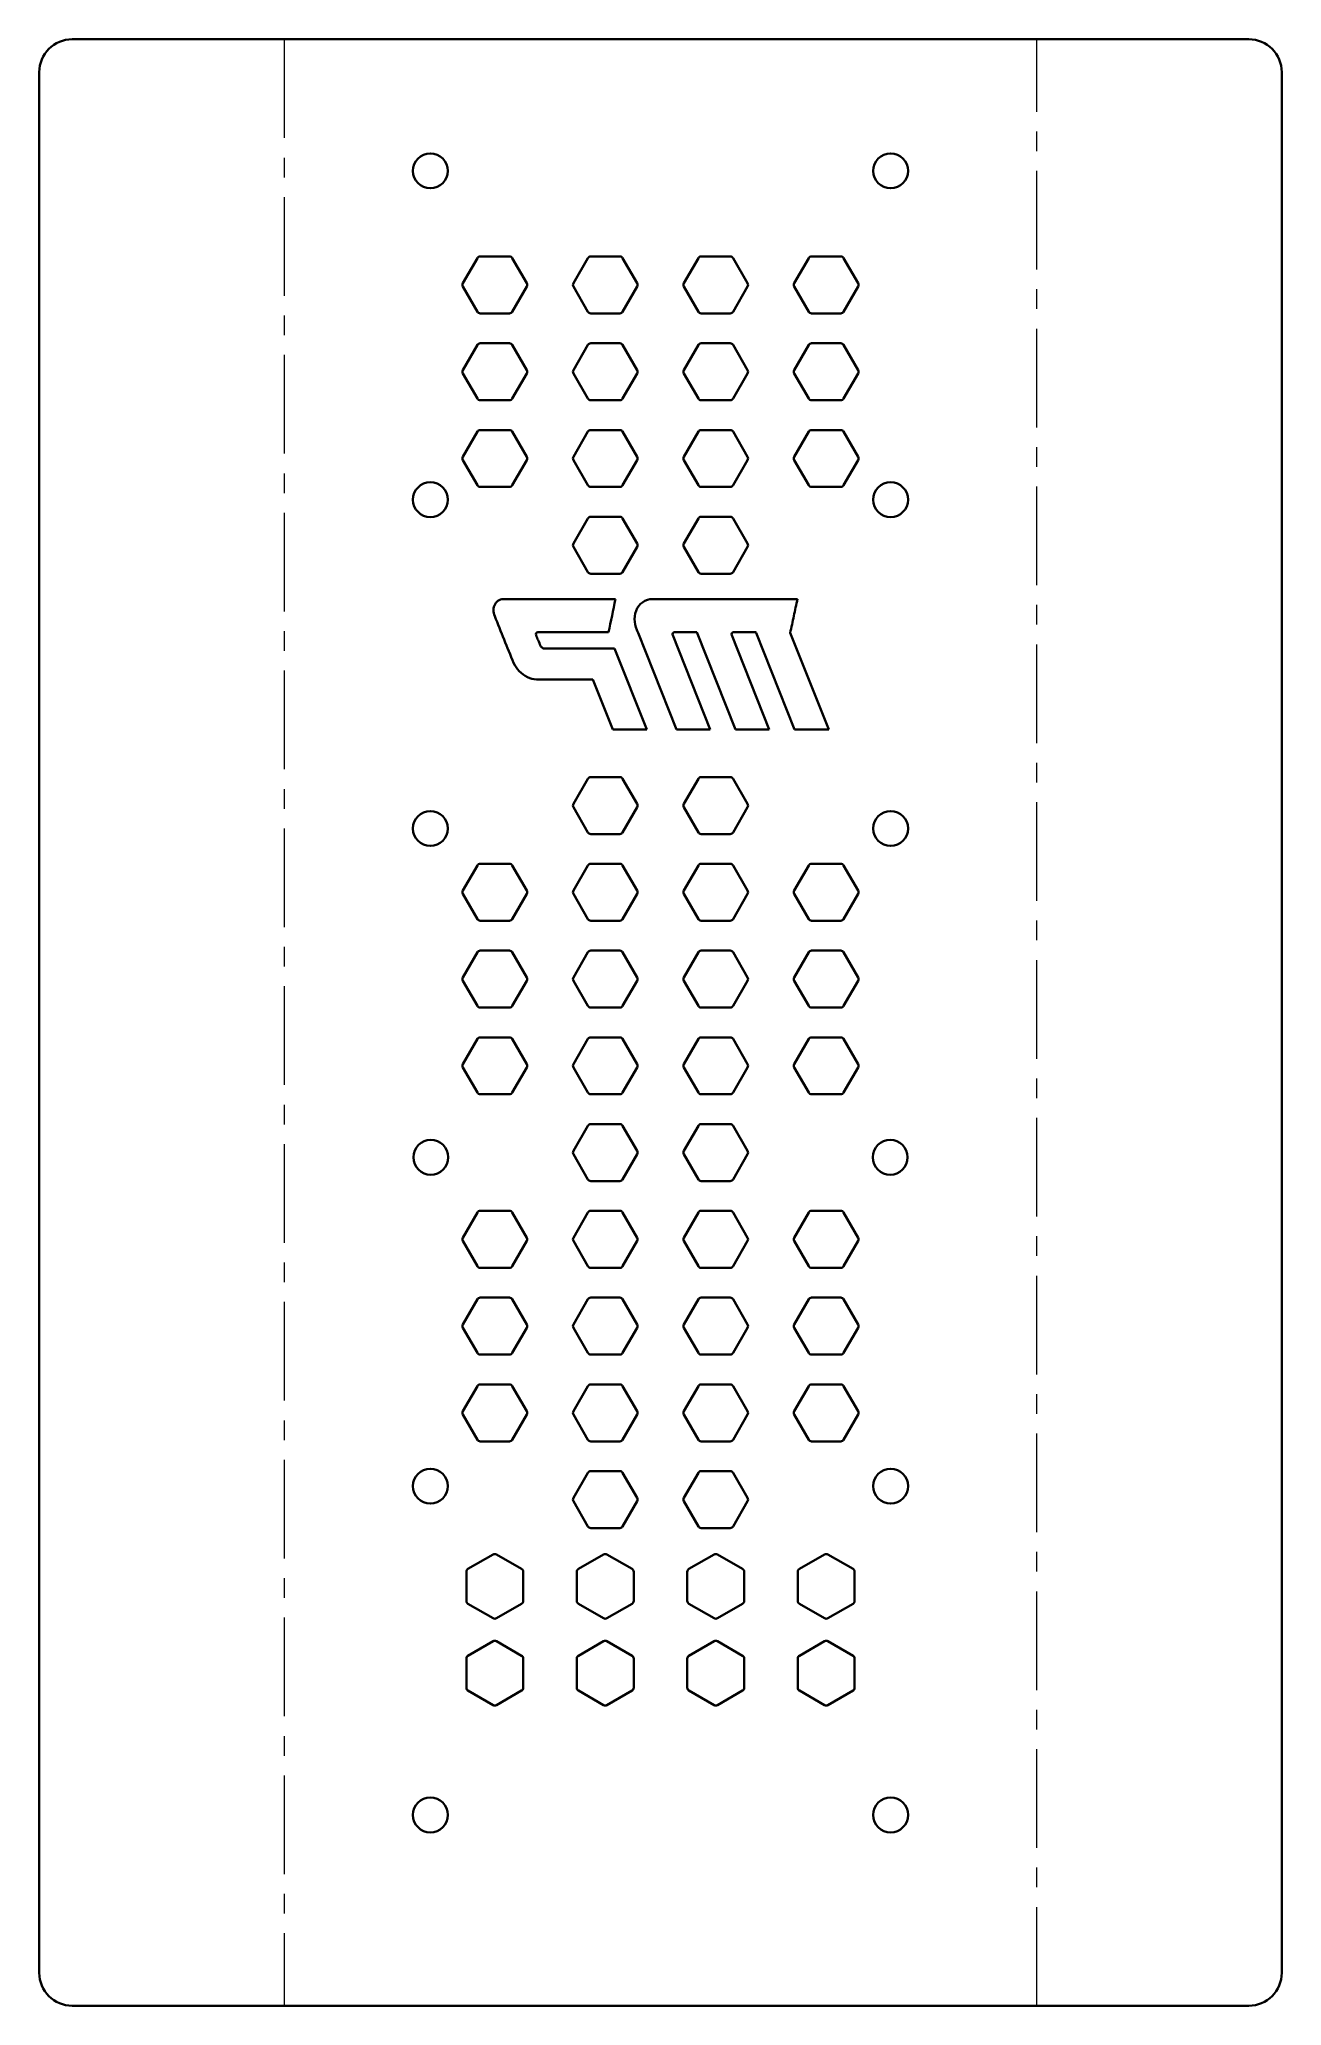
# Model space of a CAD drawing. Extents: x -35 to 154, y -299 to 0.
import ezdxf

# ---------------------------------------------------------------- set-up
doc = ezdxf.new("R2010")
doc.units = 0
doc.linetypes.add('AXES', pattern=[24, 15, -3, 3, -3])

msp = doc.modelspace()

# ---------------------------------------------------------------- linework, layer by layer
at = {"color": 7, "lineweight": 35}
for p, q in [((148.93376, 0), (-30, 0)), ((-35, -294), (-35, -5)), ((153.93376, -5), (153.93376, -294)), ((80.310331, -85.115161), (58.67266, -85.115161)), ((-30, -299), (148.93376, -299))]:
    msp.add_line(p, q, dxfattribs=at)
at = {"color": 1, "linetype": 'AXES', "lineweight": 13}
for p, q in [((2.23344, 0), (2.23344, -299)), ((116.70032, -299), (116.70032, 0))]:
    msp.add_line(p, q, dxfattribs=at)
at = {"color": 7, "lineweight": 35, "ltscale": 0.110566}
for p, q in [((29.415174, -37.1), (31.626499, -33.269873)), ((32.059511, -33.019873), (36.482161, -33.019873)), ((36.915174, -33.269873), (39.126499, -37.1)), ((46.212536, -37.1), (48.423861, -33.269873)), ((48.856874, -33.019873), (53.279524, -33.019873)), ((53.712536, -33.269873), (55.923861, -37.1)), ((63.009899, -37.1), (65.221224, -33.269873)), ((65.654236, -33.019873), (70.076886, -33.019873)), ((70.509899, -33.269873), (72.721224, -37.1)), ((79.807261, -37.1), (82.018586, -33.269873)), ((82.451599, -33.019873), (86.874248, -33.019873)), ((87.307261, -33.269873), (89.518586, -37.1)), ((29.415174, -37.6), (31.626499, -41.430127)), ((36.915174, -41.430127), (39.126499, -37.6)), ((46.212536, -37.6), (48.423861, -41.430127)), ((53.712536, -41.430127), (55.923861, -37.6)), ((63.009899, -37.6), (65.221224, -41.430127)), ((70.509899, -41.430127), (72.721224, -37.6)), ((79.807261, -37.6), (82.018586, -41.430127)), ((87.307261, -41.430127), (89.518586, -37.6)), ((32.059511, -41.680127), (36.482161, -41.680127)), ((48.856874, -41.680127), (53.279524, -41.680127)), ((65.654236, -41.680127), (70.076886, -41.680127)), ((82.451599, -41.680127), (86.874248, -41.680127)), ((29.415174, -50.292923), (31.626499, -46.462796)), ((32.059511, -46.212796), (36.482161, -46.212796)), ((36.915174, -46.462796), (39.126499, -50.292923)), ((46.212536, -50.292923), (48.423861, -46.462796)), ((48.856874, -46.212796), (53.279524, -46.212796)), ((53.712536, -46.462796), (55.923861, -50.292923)), ((63.009899, -50.292923), (65.221224, -46.462796)), ((65.654236, -46.212796), (70.076886, -46.212796)), ((70.509899, -46.462796), (72.721224, -50.292923)), ((79.807261, -50.292923), (82.018586, -46.462796)), ((82.451599, -46.212796), (86.874248, -46.212796)), ((87.307261, -46.462796), (89.518586, -50.292923)), ((29.415174, -50.792923), (31.626499, -54.62305)), ((36.915174, -54.62305), (39.126499, -50.792923)), ((46.212536, -50.792923), (48.423861, -54.62305)), ((53.712536, -54.62305), (55.923861, -50.792923)), ((63.009899, -50.792923), (65.221224, -54.62305)), ((70.509899, -54.62305), (72.721224, -50.792923)), ((79.807261, -50.792923), (82.018586, -54.62305)), ((87.307261, -54.62305), (89.518586, -50.792923)), ((32.059511, -54.87305), (36.482161, -54.87305)), ((48.856874, -54.87305), (53.279524, -54.87305)), ((65.654236, -54.87305), (70.076886, -54.87305)), ((82.451599, -54.87305), (86.874248, -54.87305)), ((29.415174, -63.485845), (31.626499, -59.655718)), ((32.059511, -59.405718), (36.482161, -59.405718)), ((36.915174, -59.655718), (39.126499, -63.485845)), ((46.212536, -63.485845), (48.423861, -59.655718)), ((48.856874, -59.405718), (53.279524, -59.405718)), ((53.712536, -59.655718), (55.923861, -63.485845)), ((63.009899, -63.485845), (65.221224, -59.655718)), ((65.654236, -59.405718), (70.076886, -59.405718)), ((70.509899, -59.655718), (72.721224, -63.485845)), ((79.807261, -63.485845), (82.018586, -59.655718)), ((82.451599, -59.405718), (86.874248, -59.405718)), ((87.307261, -59.655718), (89.518586, -63.485845)), ((29.415174, -63.985845), (31.626499, -67.815972)), ((36.915174, -67.815972), (39.126499, -63.985845)), ((46.212536, -63.985845), (48.423861, -67.815972)), ((53.712536, -67.815972), (55.923861, -63.985845)), ((63.009899, -63.985845), (65.221224, -67.815972)), ((70.509899, -67.815972), (72.721224, -63.985845)), ((79.807261, -63.985845), (82.018586, -67.815972)), ((87.307261, -67.815972), (89.518586, -63.985845)), ((32.059511, -68.065972), (36.482161, -68.065972)), ((48.856874, -68.065972), (53.279524, -68.065972)), ((65.654236, -68.065972), (70.076886, -68.065972)), ((82.451599, -68.065972), (86.874248, -68.065972)), ((46.212536, -76.678768), (48.423861, -72.848641)), ((48.856874, -72.598641), (53.279524, -72.598641)), ((53.712536, -72.848641), (55.923861, -76.678768)), ((63.009899, -76.678768), (65.221224, -72.848641)), ((65.654236, -72.598641), (70.076886, -72.598641)), ((70.509899, -72.848641), (72.721224, -76.678768)), ((46.212536, -77.178768), (48.423861, -81.008895)), ((53.712536, -81.008895), (55.923861, -77.178768)), ((63.009899, -77.178768), (65.221224, -81.008895)), ((70.509899, -81.008895), (72.721224, -77.178768)), ((48.856874, -81.258895), (53.279524, -81.258895)), ((65.654236, -81.258895), (70.076886, -81.258895)), ((46.212536, -116.257536), (48.423861, -112.427409)), ((48.856874, -112.177409), (53.279524, -112.177409)), ((53.712536, -112.427409), (55.923861, -116.257536)), ((63.009899, -116.257536), (65.221224, -112.427409)), ((65.654236, -112.177409), (70.076886, -112.177409)), ((70.509899, -112.427409), (72.721224, -116.257536)), ((46.212536, -116.757536), (48.423861, -120.587663)), ((53.712536, -120.587663), (55.923861, -116.757536)), ((63.009899, -116.757536), (65.221224, -120.587663)), ((70.509899, -120.587663), (72.721224, -116.757536)), ((48.856874, -120.837663), (53.279524, -120.837663)), ((65.654236, -120.837663), (70.076886, -120.837663)), ((32.059511, -125.370332), (36.482161, -125.370332)), ((48.856874, -125.370332), (53.279524, -125.370332)), ((65.654236, -125.370332), (70.076886, -125.370332)), ((82.451599, -125.370332), (86.874248, -125.370332)), ((29.415174, -129.450459), (31.626499, -125.620332)), ((36.915174, -125.620332), (39.126499, -129.450459)), ((46.212536, -129.450459), (48.423861, -125.620332)), ((53.712536, -125.620332), (55.923861, -129.450459)), ((63.009899, -129.450459), (65.221224, -125.620332)), ((70.509899, -125.620332), (72.721224, -129.450459)), ((79.807261, -129.450459), (82.018586, -125.620332)), ((87.307261, -125.620332), (89.518586, -129.450459)), ((29.415174, -129.950459), (31.626499, -133.780586)), ((36.915174, -133.780586), (39.126499, -129.950459)), ((46.212536, -129.950459), (48.423861, -133.780586)), ((53.712536, -133.780586), (55.923861, -129.950459)), ((63.009899, -129.950459), (65.221224, -133.780586)), ((70.509899, -133.780586), (72.721224, -129.950459)), ((79.807261, -129.950459), (82.018586, -133.780586)), ((87.307261, -133.780586), (89.518586, -129.950459)), ((32.059511, -134.030586), (36.482161, -134.030586)), ((48.856874, -134.030586), (53.279524, -134.030586)), ((65.654236, -134.030586), (70.076886, -134.030586)), ((82.451599, -134.030586), (86.874248, -134.030586)), ((29.415174, -142.643382), (31.626499, -138.813255)), ((32.059511, -138.563255), (36.482161, -138.563255)), ((36.915174, -138.813255), (39.126499, -142.643382)), ((46.212536, -142.643382), (48.423861, -138.813255)), ((48.856874, -138.563255), (53.279524, -138.563255)), ((53.712536, -138.813255), (55.923861, -142.643382)), ((63.009899, -142.643382), (65.221224, -138.813255)), ((65.654236, -138.563255), (70.076886, -138.563255)), ((70.509899, -138.813255), (72.721224, -142.643382)), ((79.807261, -142.643382), (82.018586, -138.813255)), ((82.451599, -138.563255), (86.874248, -138.563255)), ((87.307261, -138.813255), (89.518586, -142.643382)), ((29.415174, -143.143382), (31.626499, -146.973509)), ((36.915174, -146.973509), (39.126499, -143.143382)), ((46.212536, -143.143382), (48.423861, -146.973509)), ((53.712536, -146.973509), (55.923861, -143.143382)), ((63.009899, -143.143382), (65.221224, -146.973509)), ((70.509899, -146.973509), (72.721224, -143.143382)), ((79.807261, -143.143382), (82.018586, -146.973509)), ((87.307261, -146.973509), (89.518586, -143.143382)), ((32.059511, -147.223509), (36.482161, -147.223509)), ((48.856874, -147.223509), (53.279524, -147.223509)), ((65.654236, -147.223509), (70.076886, -147.223509)), ((82.451599, -147.223509), (86.874248, -147.223509)), ((29.415174, -155.836304), (31.626499, -152.006177)), ((32.059511, -151.756177), (36.482161, -151.756177)), ((36.915174, -152.006177), (39.126499, -155.836304)), ((46.212536, -155.836304), (48.423861, -152.006177)), ((48.856874, -151.756177), (53.279524, -151.756177)), ((53.712536, -152.006177), (55.923861, -155.836304)), ((63.009899, -155.836304), (65.221224, -152.006177)), ((65.654236, -151.756177), (70.076886, -151.756177)), ((70.509899, -152.006177), (72.721224, -155.836304)), ((79.807261, -155.836304), (82.018586, -152.006177)), ((82.451599, -151.756177), (86.874248, -151.756177)), ((87.307261, -152.006177), (89.518586, -155.836304)), ((29.415174, -156.336304), (31.626499, -160.166431)), ((36.915174, -160.166431), (39.126499, -156.336304)), ((46.212536, -156.336304), (48.423861, -160.166431)), ((53.712536, -160.166431), (55.923861, -156.336304)), ((63.009899, -156.336304), (65.221224, -160.166431)), ((70.509899, -160.166431), (72.721224, -156.336304)), ((79.807261, -156.336304), (82.018586, -160.166431)), ((87.307261, -160.166431), (89.518586, -156.336304)), ((32.059511, -160.416431), (36.482161, -160.416431)), ((48.856874, -160.416431), (53.279524, -160.416431)), ((65.654236, -160.416431), (70.076886, -160.416431)), ((82.451599, -160.416431), (86.874248, -160.416431)), ((46.212536, -169.029227), (48.423861, -165.1991)), ((48.856874, -164.9491), (53.279524, -164.9491)), ((53.712536, -165.1991), (55.923861, -169.029227)), ((63.009899, -169.029227), (65.221224, -165.1991)), ((65.654236, -164.9491), (70.076886, -164.9491)), ((70.509899, -165.1991), (72.721224, -169.029227)), ((46.212536, -169.529227), (48.423861, -173.359354)), ((53.712536, -173.359354), (55.923861, -169.529227)), ((63.009899, -169.529227), (65.221224, -173.359354)), ((70.509899, -173.359354), (72.721224, -169.529227)), ((48.856874, -173.609354), (53.279524, -173.609354)), ((65.654236, -173.609354), (70.076886, -173.609354)), ((29.415174, -182.22215), (31.626499, -178.392023)), ((32.059511, -178.142023), (36.482161, -178.142023)), ((36.915174, -178.392023), (39.126499, -182.22215)), ((46.212536, -182.22215), (48.423861, -178.392023)), ((48.856874, -178.142023), (53.279524, -178.142023)), ((53.712536, -178.392023), (55.923861, -182.22215)), ((63.009899, -182.22215), (65.221224, -178.392023)), ((65.654236, -178.142023), (70.076886, -178.142023)), ((70.509899, -178.392023), (72.721224, -182.22215)), ((79.807261, -182.22215), (82.018586, -178.392023)), ((82.451599, -178.142023), (86.874248, -178.142023)), ((87.307261, -178.392023), (89.518586, -182.22215)), ((29.415174, -182.72215), (31.626499, -186.552277)), ((36.915174, -186.552277), (39.126499, -182.72215)), ((46.212536, -182.72215), (48.423861, -186.552277)), ((53.712536, -186.552277), (55.923861, -182.72215)), ((63.009899, -182.72215), (65.221224, -186.552277)), ((70.509899, -186.552277), (72.721224, -182.72215)), ((79.807261, -182.72215), (82.018586, -186.552277)), ((87.307261, -186.552277), (89.518586, -182.72215)), ((32.059511, -186.802277), (36.482161, -186.802277)), ((48.856874, -186.802277), (53.279524, -186.802277)), ((65.654236, -186.802277), (70.076886, -186.802277)), ((82.451599, -186.802277), (86.874248, -186.802277)), ((32.059511, -191.334945), (36.482161, -191.334945)), ((48.856874, -191.334945), (53.279524, -191.334945)), ((65.654236, -191.334945), (70.076886, -191.334945)), ((82.451599, -191.334945), (86.874248, -191.334945)), ((29.415174, -195.415072), (31.626499, -191.584945)), ((36.915174, -191.584945), (39.126499, -195.415072)), ((46.212536, -195.415072), (48.423861, -191.584945)), ((53.712536, -191.584945), (55.923861, -195.415072)), ((63.009899, -195.415072), (65.221224, -191.584945)), ((70.509899, -191.584945), (72.721224, -195.415072)), ((79.807261, -195.415072), (82.018586, -191.584945)), ((87.307261, -191.584945), (89.518586, -195.415072)), ((29.415174, -195.915072), (31.626499, -199.745199)), ((36.915174, -199.745199), (39.126499, -195.915072)), ((46.212536, -195.915072), (48.423861, -199.745199)), ((53.712536, -199.745199), (55.923861, -195.915072)), ((63.009899, -195.915072), (65.221224, -199.745199)), ((70.509899, -199.745199), (72.721224, -195.915072)), ((79.807261, -195.915072), (82.018586, -199.745199)), ((87.307261, -199.745199), (89.518586, -195.915072)), ((32.059511, -199.995199), (36.482161, -199.995199)), ((48.856874, -199.995199), (53.279524, -199.995199)), ((65.654236, -199.995199), (70.076886, -199.995199)), ((82.451599, -199.995199), (86.874248, -199.995199)), ((29.415174, -208.607995), (31.626499, -204.777868)), ((32.059511, -204.527868), (36.482161, -204.527868)), ((36.915174, -204.777868), (39.126499, -208.607995)), ((46.212536, -208.607995), (48.423861, -204.777868)), ((48.856874, -204.527868), (53.279524, -204.527868)), ((53.712536, -204.777868), (55.923861, -208.607995)), ((63.009899, -208.607995), (65.221224, -204.777868)), ((65.654236, -204.527868), (70.076886, -204.527868)), ((70.509899, -204.777868), (72.721224, -208.607995)), ((79.807261, -208.607995), (82.018586, -204.777868)), ((82.451599, -204.527868), (86.874248, -204.527868)), ((87.307261, -204.777868), (89.518586, -208.607995)), ((29.415174, -209.107995), (31.626499, -212.938122)), ((36.915174, -212.938122), (39.126499, -209.107995)), ((46.212536, -209.107995), (48.423861, -212.938122)), ((53.712536, -212.938122), (55.923861, -209.107995)), ((63.009899, -209.107995), (65.221224, -212.938122)), ((70.509899, -212.938122), (72.721224, -209.107995)), ((79.807261, -209.107995), (82.018586, -212.938122)), ((87.307261, -212.938122), (89.518586, -209.107995)), ((32.059511, -213.188122), (36.482161, -213.188122)), ((48.856874, -213.188122), (53.279524, -213.188122)), ((65.654236, -213.188122), (70.076886, -213.188122)), ((82.451599, -213.188122), (86.874248, -213.188122)), ((46.212536, -221.800918), (48.423861, -217.970791)), ((48.856874, -217.720791), (53.279524, -217.720791)), ((53.712536, -217.970791), (55.923861, -221.800918)), ((63.009899, -221.800918), (65.221224, -217.970791)), ((65.654236, -217.720791), (70.076886, -217.720791)), ((70.509899, -217.970791), (72.721224, -221.800918)), ((46.212536, -222.300918), (48.423861, -226.131045)), ((53.712536, -226.131045), (55.923861, -222.300918)), ((63.009899, -222.300918), (65.221224, -226.131045)), ((70.509899, -226.131045), (72.721224, -222.300918)), ((48.856874, -226.381045), (53.279524, -226.381045)), ((65.654236, -226.381045), (70.076886, -226.381045)), ((29.940709, -233.032516), (29.940709, -237.455165)), ((30.190709, -232.599503), (34.020836, -230.388178)), ((34.520836, -230.388178), (38.350963, -232.599503)), ((38.600963, -237.455165), (38.600963, -233.032516)), ((46.738072, -233.032516), (46.738072, -237.455165)), ((46.988072, -232.599503), (50.818199, -230.388178)), ((51.318199, -230.388178), (55.148326, -232.599503)), ((55.398326, -237.455165), (55.398326, -233.032516)), ((63.535434, -233.032516), (63.535434, -237.455165)), ((63.785434, -232.599503), (67.615561, -230.388178)), ((68.115561, -230.388178), (71.945688, -232.599503)), ((72.195688, -237.455165), (72.195688, -233.032516)), ((80.332796, -233.032516), (80.332796, -237.455165)), ((80.582796, -232.599503), (84.412923, -230.388178)), ((84.912923, -230.388178), (88.74305, -232.599503)), ((88.99305, -237.455165), (88.99305, -233.032516)), ((30.190709, -237.888178), (34.020836, -240.099503)), ((34.520836, -240.099503), (38.350963, -237.888178)), ((46.988072, -237.888178), (50.818199, -240.099503)), ((51.318199, -240.099503), (55.148326, -237.888178)), ((63.785434, -237.888178), (67.615561, -240.099503)), ((68.115561, -240.099503), (71.945688, -237.888178)), ((80.582796, -237.888178), (84.412923, -240.099503)), ((84.912923, -240.099503), (88.74305, -237.888178)), ((30.190709, -245.792426), (34.020836, -243.581101)), ((34.520836, -243.581101), (38.350963, -245.792426)), ((46.988072, -245.792426), (50.818199, -243.581101)), ((51.318199, -243.581101), (55.148326, -245.792426)), ((63.785434, -245.792426), (67.615561, -243.581101)), ((68.115561, -243.581101), (71.945688, -245.792426)), ((80.582796, -245.792426), (84.412923, -243.581101)), ((84.912923, -243.581101), (88.74305, -245.792426)), ((29.940709, -246.225438), (29.940709, -250.648088)), ((38.600963, -250.648088), (38.600963, -246.225438)), ((46.738072, -246.225438), (46.738072, -250.648088)), ((55.398326, -250.648088), (55.398326, -246.225438)), ((63.535434, -246.225438), (63.535434, -250.648088)), ((72.195688, -250.648088), (72.195688, -246.225438)), ((80.332796, -246.225438), (80.332796, -250.648088)), ((88.99305, -250.648088), (88.99305, -246.225438)), ((30.190709, -251.081101), (34.020836, -253.292426)), ((34.520836, -253.292426), (38.350963, -251.081101)), ((46.988072, -251.081101), (50.818199, -253.292426)), ((51.318199, -253.292426), (55.148326, -251.081101)), ((63.785434, -251.081101), (67.615561, -253.292426)), ((68.115561, -253.292426), (71.945688, -251.081101)), ((80.582796, -251.081101), (84.412923, -253.292426)), ((84.912923, -253.292426), (88.74305, -251.081101))]:
    msp.add_line(p, q, dxfattribs=at)
at = {"color": 7, "lineweight": 35, "ltscale": 0.420567}
msp.add_line((52.609357, -85.115161), (35.786662, -85.115161), dxfattribs=at)
at = {"color": 7, "lineweight": 35, "ltscale": 0.268242}
msp.add_line((40.809693, -90.167914), (51.539362, -90.167914), dxfattribs=at)
at = {"color": 7, "lineweight": 35, "ltscale": 0.266756}
msp.add_line((52.490469, -92.634846), (41.820243, -92.634846), dxfattribs=at)
at = {"color": 7, "lineweight": 35, "ltscale": 0.330881}
msp.add_line((57.364889, -104.939785), (52.490469, -92.634846), dxfattribs=at)
at = {"color": 7, "lineweight": 35, "ltscale": 0.394904}
for p, q in [((56.057118, -90.25708), (61.882644, -104.939785)), ((74.038973, -90.25708), (79.8645, -104.939785))]:
    msp.add_line(p, q, dxfattribs=at)
at = {"color": 7, "lineweight": 35, "ltscale": 0.38621}
for p, q in [((67.024563, -104.939785), (61.317925, -90.584023)), ((76.00063, -104.939785), (70.293992, -90.584023))]:
    msp.add_line(p, q, dxfattribs=at)
at = {"color": 7, "lineweight": 35, "ltscale": 0.085451}
msp.add_line((61.585424, -90.167914), (65.003462, -90.167914), dxfattribs=at)
at = {"color": 7, "lineweight": 35, "ltscale": 0.39725}
msp.add_line((65.003462, -90.167914), (70.858711, -104.939785), dxfattribs=at)
at = {"color": 7, "lineweight": 35, "ltscale": 0.083222}
msp.add_line((70.591213, -90.167914), (73.920085, -90.167914), dxfattribs=at)
at = {"color": 7, "lineweight": 35, "ltscale": 0.395454}
msp.add_line((85.065863, -104.939785), (79.180892, -90.25708), dxfattribs=at)
at = {"color": 7, "lineweight": 35, "ltscale": 0.214742}
msp.add_line((40.601638, -97.330934), (49.191318, -97.330934), dxfattribs=at)
at = {"color": 7, "lineweight": 35, "ltscale": 0.204764}
msp.add_line((49.191318, -97.330934), (52.22297, -104.939785), dxfattribs=at)
at = {"color": 7, "lineweight": 35, "ltscale": 0.128548}
for p, q in [((52.22297, -104.939785), (57.364889, -104.939785)), ((61.882644, -104.939785), (67.024563, -104.939785)), ((70.858711, -104.939785), (76.00063, -104.939785))]:
    msp.add_line(p, q, dxfattribs=at)
at = {"color": 7, "lineweight": 35, "ltscale": 0.130034}
msp.add_line((79.8645, -104.939785), (85.065863, -104.939785), dxfattribs=at)
at = {"color": 7, "lineweight": 35}
for centre in [(24.46688, -20), (94.46688, -20), (24.46688, -70), (94.46688, -70), (24.46688, -120), (94.46688, -120), (24.537591, -170), (94.396169, -170), (24.46688, -220), (94.46688, -220), (24.46688, -270), (94.46688, -270)]:
    msp.add_circle(centre, 2.65, dxfattribs=at)
for centre, radius, start, end in [((-30, -5), 5, 90, 180), ((148.93376, -5), 5, 360, 90), ((32.059622, -33.520064), 0.500191, 90.012664, 149.987336), ((36.482051, -33.520064), 0.500191, 30.012664, 89.987336), ((48.856984, -33.520064), 0.500191, 90.012664, 149.987336), ((53.279413, -33.520064), 0.500191, 30.012664, 89.987336), ((65.654347, -33.520064), 0.500191, 90.012664, 149.987336), ((70.076775, -33.520064), 0.500191, 30.012664, 89.987336), ((82.451709, -33.520064), 0.500191, 90.012664, 149.987336), ((86.874138, -33.520064), 0.500191, 30.012664, 89.987336), ((29.848408, -37.35), 0.500191, 150.012664, 209.987336), ((38.693265, -37.35), 0.500191, 330.012664, 29.987336), ((46.64577, -37.35), 0.500191, 150.012664, 209.987336), ((55.490627, -37.35), 0.500191, 330.012664, 29.987336), ((63.443132, -37.35), 0.500191, 150.012664, 209.987336), ((72.28799, -37.35), 0.500191, 330.012664, 29.987336), ((80.240495, -37.35), 0.500191, 150.012664, 209.987336), ((89.085352, -37.35), 0.500191, 330.012664, 29.987336), ((32.059622, -41.179936), 0.500191, 210.012664, 269.987336), ((36.482051, -41.179936), 0.500191, 270.012664, 329.987336), ((48.856984, -41.179936), 0.500191, 210.012664, 269.987336), ((53.279413, -41.179936), 0.500191, 270.012664, 329.987336), ((65.654347, -41.179936), 0.500191, 210.012664, 269.987336), ((70.076775, -41.179936), 0.500191, 270.012664, 329.987336), ((82.451709, -41.179936), 0.500191, 210.012664, 269.987336), ((86.874138, -41.179936), 0.500191, 270.012664, 329.987336), ((32.059622, -46.712987), 0.500191, 90.012664, 149.987336), ((36.482051, -46.712987), 0.500191, 30.012664, 89.987336), ((48.856984, -46.712987), 0.500191, 90.012664, 149.987336), ((53.279413, -46.712987), 0.500191, 30.012664, 89.987336), ((65.654347, -46.712987), 0.500191, 90.012664, 149.987336), ((70.076775, -46.712987), 0.500191, 30.012664, 89.987336), ((82.451709, -46.712987), 0.500191, 90.012664, 149.987336), ((86.874138, -46.712987), 0.500191, 30.012664, 89.987336), ((29.848408, -50.542923), 0.500191, 150.012664, 209.987336), ((38.693265, -50.542923), 0.500191, 330.012664, 29.987336), ((46.64577, -50.542923), 0.500191, 150.012664, 209.987336), ((55.490627, -50.542923), 0.500191, 330.012664, 29.987336), ((63.443132, -50.542923), 0.500191, 150.012664, 209.987336), ((72.28799, -50.542923), 0.500191, 330.012664, 29.987336), ((80.240495, -50.542923), 0.500191, 150.012664, 209.987336), ((89.085352, -50.542923), 0.500191, 330.012664, 29.987336), ((32.059622, -54.372858), 0.500191, 210.012664, 269.987336), ((36.482051, -54.372858), 0.500191, 270.012664, 329.987336), ((48.856984, -54.372858), 0.500191, 210.012664, 269.987336), ((53.279413, -54.372858), 0.500191, 270.012664, 329.987336), ((65.654347, -54.372858), 0.500191, 210.012664, 269.987336), ((70.076775, -54.372858), 0.500191, 270.012664, 329.987336), ((82.451709, -54.372858), 0.500191, 210.012664, 269.987336), ((86.874138, -54.372858), 0.500191, 270.012664, 329.987336), ((32.059622, -59.90591), 0.500191, 90.012664, 149.987336), ((36.482051, -59.90591), 0.500191, 30.012664, 89.987336), ((48.856984, -59.90591), 0.500191, 90.012664, 149.987336), ((53.279413, -59.90591), 0.500191, 30.012664, 89.987336), ((65.654347, -59.90591), 0.500191, 90.012664, 149.987336), ((70.076775, -59.90591), 0.500191, 30.012664, 89.987336), ((82.451709, -59.90591), 0.500191, 90.012664, 149.987336), ((86.874138, -59.90591), 0.500191, 30.012664, 89.987336), ((29.848408, -63.735845), 0.500191, 150.012664, 209.987336), ((38.693265, -63.735845), 0.500191, 330.012664, 29.987336), ((46.64577, -63.735845), 0.500191, 150.012664, 209.987336), ((55.490627, -63.735845), 0.500191, 330.012664, 29.987336), ((63.443132, -63.735845), 0.500191, 150.012664, 209.987336), ((72.28799, -63.735845), 0.500191, 330.012664, 29.987336), ((80.240495, -63.735845), 0.500191, 150.012664, 209.987336), ((89.085352, -63.735845), 0.500191, 330.012664, 29.987336), ((32.059622, -67.565781), 0.500191, 210.012664, 269.987336), ((36.482051, -67.565781), 0.500191, 270.012664, 329.987336), ((48.856984, -67.565781), 0.500191, 210.012664, 269.987336), ((53.279413, -67.565781), 0.500191, 270.012664, 329.987336), ((65.654347, -67.565781), 0.500191, 210.012664, 269.987336), ((70.076775, -67.565781), 0.500191, 270.012664, 329.987336), ((82.451709, -67.565781), 0.500191, 210.012664, 269.987336), ((86.874138, -67.565781), 0.500191, 270.012664, 329.987336), ((48.856984, -73.098833), 0.500191, 90.012664, 149.987336), ((53.279413, -73.098833), 0.500191, 30.012664, 89.987336), ((65.654347, -73.098833), 0.500191, 90.012664, 149.987336), ((70.076775, -73.098833), 0.500191, 30.012664, 89.987336), ((46.64577, -76.928768), 0.500191, 150.012664, 209.987336), ((55.490627, -76.928768), 0.500191, 330.012664, 29.987336), ((63.443132, -76.928768), 0.500191, 150.012664, 209.987336), ((72.28799, -76.928768), 0.500191, 330.012664, 29.987336), ((48.856984, -80.758704), 0.500191, 210.012664, 269.987336), ((53.279413, -80.758704), 0.500191, 270.012664, 329.987336), ((65.654347, -80.758704), 0.500191, 210.012664, 269.987336), ((70.076775, -80.758704), 0.500191, 270.012664, 329.987336), ((36.000689, -86.814917), 1.94358, 151.014301, 207.122422), ((35.638777, -86.661105), 1.553001, 84.535695, 149.507607), ((-45.722202, -66.931677), 99.998672, 346.563624, 349.523207), ((59.363411, -88.200822), 3.838762, 153.654385, 204.804118), ((58.384908, -87.9683), 2.867613, 84.240933, 149.136667), ((163.698489, -104.779136), 85.675299, 166.731337, 168.491737), ((307.317503, 17.185405), 292.498951, 201.013458, 201.763788), ((-24.129179, -66.217193), 106.070198, 346.900589, 348.322484), ((-194.025289, -187.139869), 248.898352, 21.768454, 22.655307), ((40.814907, -90.461197), 0.299096, 144.332796, 204.246018), ((48.830759, -87.675052), 8.784214, 199.339133, 204.993476), ((40.803617, -90.452982), 0.285134, 88.778982, 144.351121), ((34.688701, -94.294873), 6.830542, 17.694967, 25.200508), ((42.274579, -91.471919), 1.31183, 214.700881, 225.771588), ((41.974053, -91.807698), 0.861806, 224.517258, 242.975066), ((41.826474, -92.10465), 0.530233, 242.600756, 269.326757), ((60.241236, -88.310937), 4.613232, 198.97886, 202.133231), ((58.974485, -88.883645), 3.224494, 201.187121, 205.21006), ((61.529288, -90.435405), 0.258383, 144.889489, 215.112484), ((61.560675, -90.47263), 0.30572, 85.356658, 142.565096), ((70.592037, -90.449943), 0.326815, 150.053914, 204.221275), ((70.566958, -90.505055), 0.338013, 85.885139, 139.782169), ((73.924339, -90.286084), 0.118247, 14.198712, 92.061493), ((41.005429, -93.039969), 4.275957, 204.811087, 225.080001), ((41.262818, -92.902052), 4.556152, 224.012662, 243.772442), ((40.636705, -94.34598), 2.985159, 242.304474, 269.326929), ((48.856984, -112.677601), 0.500191, 90.012664, 149.987336), ((53.279413, -112.677601), 0.500191, 30.012664, 89.987336), ((65.654347, -112.677601), 0.500191, 90.012664, 149.987336), ((70.076775, -112.677601), 0.500191, 30.012664, 89.987336), ((46.64577, -116.507536), 0.500191, 150.012664, 209.987336), ((55.490627, -116.507536), 0.500191, 330.012664, 29.987336), ((63.443132, -116.507536), 0.500191, 150.012664, 209.987336), ((72.28799, -116.507536), 0.500191, 330.012664, 29.987336), ((48.856984, -120.337472), 0.500191, 210.012664, 269.987336), ((53.279413, -120.337472), 0.500191, 270.012664, 329.987336), ((65.654347, -120.337472), 0.500191, 210.012664, 269.987336), ((70.076775, -120.337472), 0.500191, 270.012664, 329.987336), ((32.059622, -125.870523), 0.500191, 90.012664, 149.987336), ((36.482051, -125.870523), 0.500191, 30.012664, 89.987336), ((48.856984, -125.870523), 0.500191, 90.012664, 149.987336), ((53.279413, -125.870523), 0.500191, 30.012664, 89.987336), ((65.654347, -125.870523), 0.500191, 90.012664, 149.987336), ((70.076775, -125.870523), 0.500191, 30.012664, 89.987336), ((82.451709, -125.870523), 0.500191, 90.012664, 149.987336), ((86.874138, -125.870523), 0.500191, 30.012664, 89.987336), ((29.848408, -129.700459), 0.500191, 150.012664, 209.987336), ((38.693265, -129.700459), 0.500191, 330.012664, 29.987336), ((46.64577, -129.700459), 0.500191, 150.012664, 209.987336), ((55.490627, -129.700459), 0.500191, 330.012664, 29.987336), ((63.443132, -129.700459), 0.500191, 150.012664, 209.987336), ((72.28799, -129.700459), 0.500191, 330.012664, 29.987336), ((80.240495, -129.700459), 0.500191, 150.012664, 209.987336), ((89.085352, -129.700459), 0.500191, 330.012664, 29.987336), ((32.059622, -133.530394), 0.500191, 210.012664, 269.987336), ((36.482051, -133.530394), 0.500191, 270.012664, 329.987336), ((48.856984, -133.530394), 0.500191, 210.012664, 269.987336), ((53.279413, -133.530394), 0.500191, 270.012664, 329.987336), ((65.654347, -133.530394), 0.500191, 210.012664, 269.987336), ((70.076775, -133.530394), 0.500191, 270.012664, 329.987336), ((82.451709, -133.530394), 0.500191, 210.012664, 269.987336), ((86.874138, -133.530394), 0.500191, 270.012664, 329.987336), ((32.059622, -139.063446), 0.500191, 90.012664, 149.987336), ((36.482051, -139.063446), 0.500191, 30.012664, 89.987336), ((48.856984, -139.063446), 0.500191, 90.012664, 149.987336), ((53.279413, -139.063446), 0.500191, 30.012664, 89.987336), ((65.654347, -139.063446), 0.500191, 90.012664, 149.987336), ((70.076775, -139.063446), 0.500191, 30.012664, 89.987336), ((82.451709, -139.063446), 0.500191, 90.012664, 149.987336), ((86.874138, -139.063446), 0.500191, 30.012664, 89.987336), ((29.848408, -142.893382), 0.500191, 150.012664, 209.987336), ((38.693265, -142.893382), 0.500191, 330.012664, 29.987336), ((46.64577, -142.893382), 0.500191, 150.012664, 209.987336), ((55.490627, -142.893382), 0.500191, 330.012664, 29.987336), ((63.443132, -142.893382), 0.500191, 150.012664, 209.987336), ((72.28799, -142.893382), 0.500191, 330.012664, 29.987336), ((80.240495, -142.893382), 0.500191, 150.012664, 209.987336), ((89.085352, -142.893382), 0.500191, 330.012664, 29.987336), ((32.059622, -146.723317), 0.500191, 210.012664, 269.987336), ((36.482051, -146.723317), 0.500191, 270.012664, 329.987336), ((48.856984, -146.723317), 0.500191, 210.012664, 269.987336), ((53.279413, -146.723317), 0.500191, 270.012664, 329.987336), ((65.654347, -146.723317), 0.500191, 210.012664, 269.987336), ((70.076775, -146.723317), 0.500191, 270.012664, 329.987336), ((82.451709, -146.723317), 0.500191, 210.012664, 269.987336), ((86.874138, -146.723317), 0.500191, 270.012664, 329.987336), ((32.059622, -152.256369), 0.500191, 90.012664, 149.987336), ((36.482051, -152.256369), 0.500191, 30.012664, 89.987336), ((48.856984, -152.256369), 0.500191, 90.012664, 149.987336), ((53.279413, -152.256369), 0.500191, 30.012664, 89.987336), ((65.654347, -152.256369), 0.500191, 90.012664, 149.987336), ((70.076775, -152.256369), 0.500191, 30.012664, 89.987336), ((82.451709, -152.256369), 0.500191, 90.012664, 149.987336), ((86.874138, -152.256369), 0.500191, 30.012664, 89.987336), ((29.848408, -156.086304), 0.500191, 150.012664, 209.987336), ((38.693265, -156.086304), 0.500191, 330.012664, 29.987336), ((46.64577, -156.086304), 0.500191, 150.012664, 209.987336), ((55.490627, -156.086304), 0.500191, 330.012664, 29.987336), ((63.443132, -156.086304), 0.500191, 150.012664, 209.987336), ((72.28799, -156.086304), 0.500191, 330.012664, 29.987336), ((80.240495, -156.086304), 0.500191, 150.012664, 209.987336), ((89.085352, -156.086304), 0.500191, 330.012664, 29.987336), ((32.059622, -159.91624), 0.500191, 210.012664, 269.987336), ((36.482051, -159.91624), 0.500191, 270.012664, 329.987336), ((48.856984, -159.91624), 0.500191, 210.012664, 269.987336), ((53.279413, -159.91624), 0.500191, 270.012664, 329.987336), ((65.654347, -159.91624), 0.500191, 210.012664, 269.987336), ((70.076775, -159.91624), 0.500191, 270.012664, 329.987336), ((82.451709, -159.91624), 0.500191, 210.012664, 269.987336), ((86.874138, -159.91624), 0.500191, 270.012664, 329.987336), ((48.856984, -165.449291), 0.500191, 90.012664, 149.987336), ((53.279413, -165.449291), 0.500191, 30.012664, 89.987336), ((65.654347, -165.449291), 0.500191, 90.012664, 149.987336), ((70.076775, -165.449291), 0.500191, 30.012664, 89.987336), ((46.64577, -169.279227), 0.500191, 150.012664, 209.987336), ((55.490627, -169.279227), 0.500191, 330.012664, 29.987336), ((63.443132, -169.279227), 0.500191, 150.012664, 209.987336), ((72.28799, -169.279227), 0.500191, 330.012664, 29.987336), ((48.856984, -173.109163), 0.500191, 210.012664, 269.987336), ((53.279413, -173.109163), 0.500191, 270.012664, 329.987336), ((65.654347, -173.109163), 0.500191, 210.012664, 269.987336), ((70.076775, -173.109163), 0.500191, 270.012664, 329.987336), ((32.059622, -178.642214), 0.500191, 90.012664, 149.987336), ((36.482051, -178.642214), 0.500191, 30.012664, 89.987336), ((48.856984, -178.642214), 0.500191, 90.012664, 149.987336), ((53.279413, -178.642214), 0.500191, 30.012664, 89.987336), ((65.654347, -178.642214), 0.500191, 90.012664, 149.987336), ((70.076775, -178.642214), 0.500191, 30.012664, 89.987336), ((82.451709, -178.642214), 0.500191, 90.012664, 149.987336), ((86.874138, -178.642214), 0.500191, 30.012664, 89.987336), ((29.848408, -182.47215), 0.500191, 150.012664, 209.987336), ((38.693265, -182.47215), 0.500191, 330.012664, 29.987336), ((46.64577, -182.47215), 0.500191, 150.012664, 209.987336), ((55.490627, -182.47215), 0.500191, 330.012664, 29.987336), ((63.443132, -182.47215), 0.500191, 150.012664, 209.987336), ((72.28799, -182.47215), 0.500191, 330.012664, 29.987336), ((80.240495, -182.47215), 0.500191, 150.012664, 209.987336), ((89.085352, -182.47215), 0.500191, 330.012664, 29.987336), ((32.059622, -186.302085), 0.500191, 210.012664, 269.987336), ((36.482051, -186.302085), 0.500191, 270.012664, 329.987336), ((48.856984, -186.302085), 0.500191, 210.012664, 269.987336), ((53.279413, -186.302085), 0.500191, 270.012664, 329.987336), ((65.654347, -186.302085), 0.500191, 210.012664, 269.987336), ((70.076775, -186.302085), 0.500191, 270.012664, 329.987336), ((82.451709, -186.302085), 0.500191, 210.012664, 269.987336), ((86.874138, -186.302085), 0.500191, 270.012664, 329.987336), ((32.059622, -191.835137), 0.500191, 90.012664, 149.987336), ((36.482051, -191.835137), 0.500191, 30.012664, 89.987336), ((48.856984, -191.835137), 0.500191, 90.012664, 149.987336), ((53.279413, -191.835137), 0.500191, 30.012664, 89.987336), ((65.654347, -191.835137), 0.500191, 90.012664, 149.987336), ((70.076775, -191.835137), 0.500191, 30.012664, 89.987336), ((82.451709, -191.835137), 0.500191, 90.012664, 149.987336), ((86.874138, -191.835137), 0.500191, 30.012664, 89.987336), ((29.848408, -195.665072), 0.500191, 150.012664, 209.987336), ((38.693265, -195.665072), 0.500191, 330.012664, 29.987336), ((46.64577, -195.665072), 0.500191, 150.012664, 209.987336), ((55.490627, -195.665072), 0.500191, 330.012664, 29.987336), ((63.443132, -195.665072), 0.500191, 150.012664, 209.987336), ((72.28799, -195.665072), 0.500191, 330.012664, 29.987336), ((80.240495, -195.665072), 0.500191, 150.012664, 209.987336), ((89.085352, -195.665072), 0.500191, 330.012664, 29.987336), ((32.059622, -199.495008), 0.500191, 210.012664, 269.987336), ((36.482051, -199.495008), 0.500191, 270.012664, 329.987336), ((48.856984, -199.495008), 0.500191, 210.012664, 269.987336), ((53.279413, -199.495008), 0.500191, 270.012664, 329.987336), ((65.654347, -199.495008), 0.500191, 210.012664, 269.987336), ((70.076775, -199.495008), 0.500191, 270.012664, 329.987336), ((82.451709, -199.495008), 0.500191, 210.012664, 269.987336), ((86.874138, -199.495008), 0.500191, 270.012664, 329.987336), ((32.059622, -205.02806), 0.500191, 90.012664, 149.987336), ((36.482051, -205.02806), 0.500191, 30.012664, 89.987336), ((48.856984, -205.02806), 0.500191, 90.012664, 149.987336), ((53.279413, -205.02806), 0.500191, 30.012664, 89.987336), ((65.654347, -205.02806), 0.500191, 90.012664, 149.987336), ((70.076775, -205.02806), 0.500191, 30.012664, 89.987336), ((82.451709, -205.02806), 0.500191, 90.012664, 149.987336), ((86.874138, -205.02806), 0.500191, 30.012664, 89.987336), ((29.848408, -208.857995), 0.500191, 150.012664, 209.987336), ((38.693265, -208.857995), 0.500191, 330.012664, 29.987336), ((46.64577, -208.857995), 0.500191, 150.012664, 209.987336), ((55.490627, -208.857995), 0.500191, 330.012664, 29.987336), ((63.443132, -208.857995), 0.500191, 150.012664, 209.987336), ((72.28799, -208.857995), 0.500191, 330.012664, 29.987336), ((80.240495, -208.857995), 0.500191, 150.012664, 209.987336), ((89.085352, -208.857995), 0.500191, 330.012664, 29.987336), ((32.059622, -212.687931), 0.500191, 210.012664, 269.987336), ((36.482051, -212.687931), 0.500191, 270.012664, 329.987336), ((48.856984, -212.687931), 0.500191, 210.012664, 269.987336), ((53.279413, -212.687931), 0.500191, 270.012664, 329.987336), ((65.654347, -212.687931), 0.500191, 210.012664, 269.987336), ((70.076775, -212.687931), 0.500191, 270.012664, 329.987336), ((82.451709, -212.687931), 0.500191, 210.012664, 269.987336), ((86.874138, -212.687931), 0.500191, 270.012664, 329.987336), ((48.856984, -218.220982), 0.500191, 90.012664, 149.987336), ((53.279413, -218.220982), 0.500191, 30.012664, 89.987336), ((65.654347, -218.220982), 0.500191, 90.012664, 149.987336), ((70.076775, -218.220982), 0.500191, 30.012664, 89.987336), ((46.64577, -222.050918), 0.500191, 150.012664, 209.987336), ((55.490627, -222.050918), 0.500191, 330.012664, 29.987336), ((63.443132, -222.050918), 0.500191, 150.012664, 209.987336), ((72.28799, -222.050918), 0.500191, 330.012664, 29.987336), ((48.856984, -225.880853), 0.500191, 210.012664, 269.987336), ((53.279413, -225.880853), 0.500191, 270.012664, 329.987336), ((65.654347, -225.880853), 0.500191, 210.012664, 269.987336), ((70.076775, -225.880853), 0.500191, 270.012664, 329.987336), ((30.440901, -233.032626), 0.500191, 120.012664, 179.987336), ((34.270836, -230.821412), 0.500191, 60.012664, 119.987336), ((38.100772, -233.032626), 0.500191, 0.012664, 59.987336), ((47.238263, -233.032626), 0.500191, 120.012664, 179.987336), ((51.068199, -230.821412), 0.500191, 60.012664, 119.987336), ((54.898134, -233.032626), 0.500191, 0.012664, 59.987336), ((64.035626, -233.032626), 0.500191, 120.012664, 179.987336), ((67.865561, -230.821412), 0.500191, 60.012664, 119.987336), ((71.695497, -233.032626), 0.500191, 0.012664, 59.987336), ((80.832988, -233.032626), 0.500191, 120.012664, 179.987336), ((84.662923, -230.821412), 0.500191, 60.012664, 119.987336), ((88.492859, -233.032626), 0.500191, 0.012664, 59.987336), ((30.440901, -237.455055), 0.500191, 180.012664, 239.987336), ((38.100772, -237.455055), 0.500191, 300.012664, 359.987336), ((47.238263, -237.455055), 0.500191, 180.012664, 239.987336), ((54.898134, -237.455055), 0.500191, 300.012664, 359.987336), ((64.035626, -237.455055), 0.500191, 180.012664, 239.987336), ((71.695497, -237.455055), 0.500191, 300.012664, 359.987336), ((80.832988, -237.455055), 0.500191, 180.012664, 239.987336), ((88.492859, -237.455055), 0.500191, 300.012664, 359.987336), ((34.270836, -239.666269), 0.500191, 240.012664, 299.987336), ((51.068199, -239.666269), 0.500191, 240.012664, 299.987336), ((67.865561, -239.666269), 0.500191, 240.012664, 299.987336), ((84.662923, -239.666269), 0.500191, 240.012664, 299.987336), ((34.270836, -244.014335), 0.500191, 60.012664, 119.987336), ((51.068199, -244.014335), 0.500191, 60.012664, 119.987336), ((67.865561, -244.014335), 0.500191, 60.012664, 119.987336), ((84.662923, -244.014335), 0.500191, 60.012664, 119.987336), ((30.440901, -246.225549), 0.500191, 120.012664, 179.987336), ((38.100772, -246.225549), 0.500191, 0.012664, 59.987336), ((47.238263, -246.225549), 0.500191, 120.012664, 179.987336), ((54.898134, -246.225549), 0.500191, 0.012664, 59.987336), ((64.035626, -246.225549), 0.500191, 120.012664, 179.987336), ((71.695497, -246.225549), 0.500191, 0.012664, 59.987336), ((80.832988, -246.225549), 0.500191, 120.012664, 179.987336), ((88.492859, -246.225549), 0.500191, 0.012664, 59.987336), ((30.440901, -250.647978), 0.500191, 180.012664, 239.987336), ((38.100772, -250.647978), 0.500191, 300.012664, 359.987336), ((47.238263, -250.647978), 0.500191, 180.012664, 239.987336), ((54.898134, -250.647978), 0.500191, 300.012664, 359.987336), ((64.035626, -250.647978), 0.500191, 180.012664, 239.987336), ((71.695497, -250.647978), 0.500191, 300.012664, 359.987336), ((80.832988, -250.647978), 0.500191, 180.012664, 239.987336), ((88.492859, -250.647978), 0.500191, 300.012664, 359.987336), ((34.270836, -252.859192), 0.500191, 240.012664, 299.987336), ((51.068199, -252.859192), 0.500191, 240.012664, 299.987336), ((67.865561, -252.859192), 0.500191, 240.012664, 299.987336), ((84.662923, -252.859192), 0.500191, 240.012664, 299.987336), ((-30, -294), 5, 180, 270), ((148.93376, -294), 5, 270, 0)]:
    msp.add_arc(centre, radius, start, end, dxfattribs=at)

doc.saveas('drawing.dxf')
